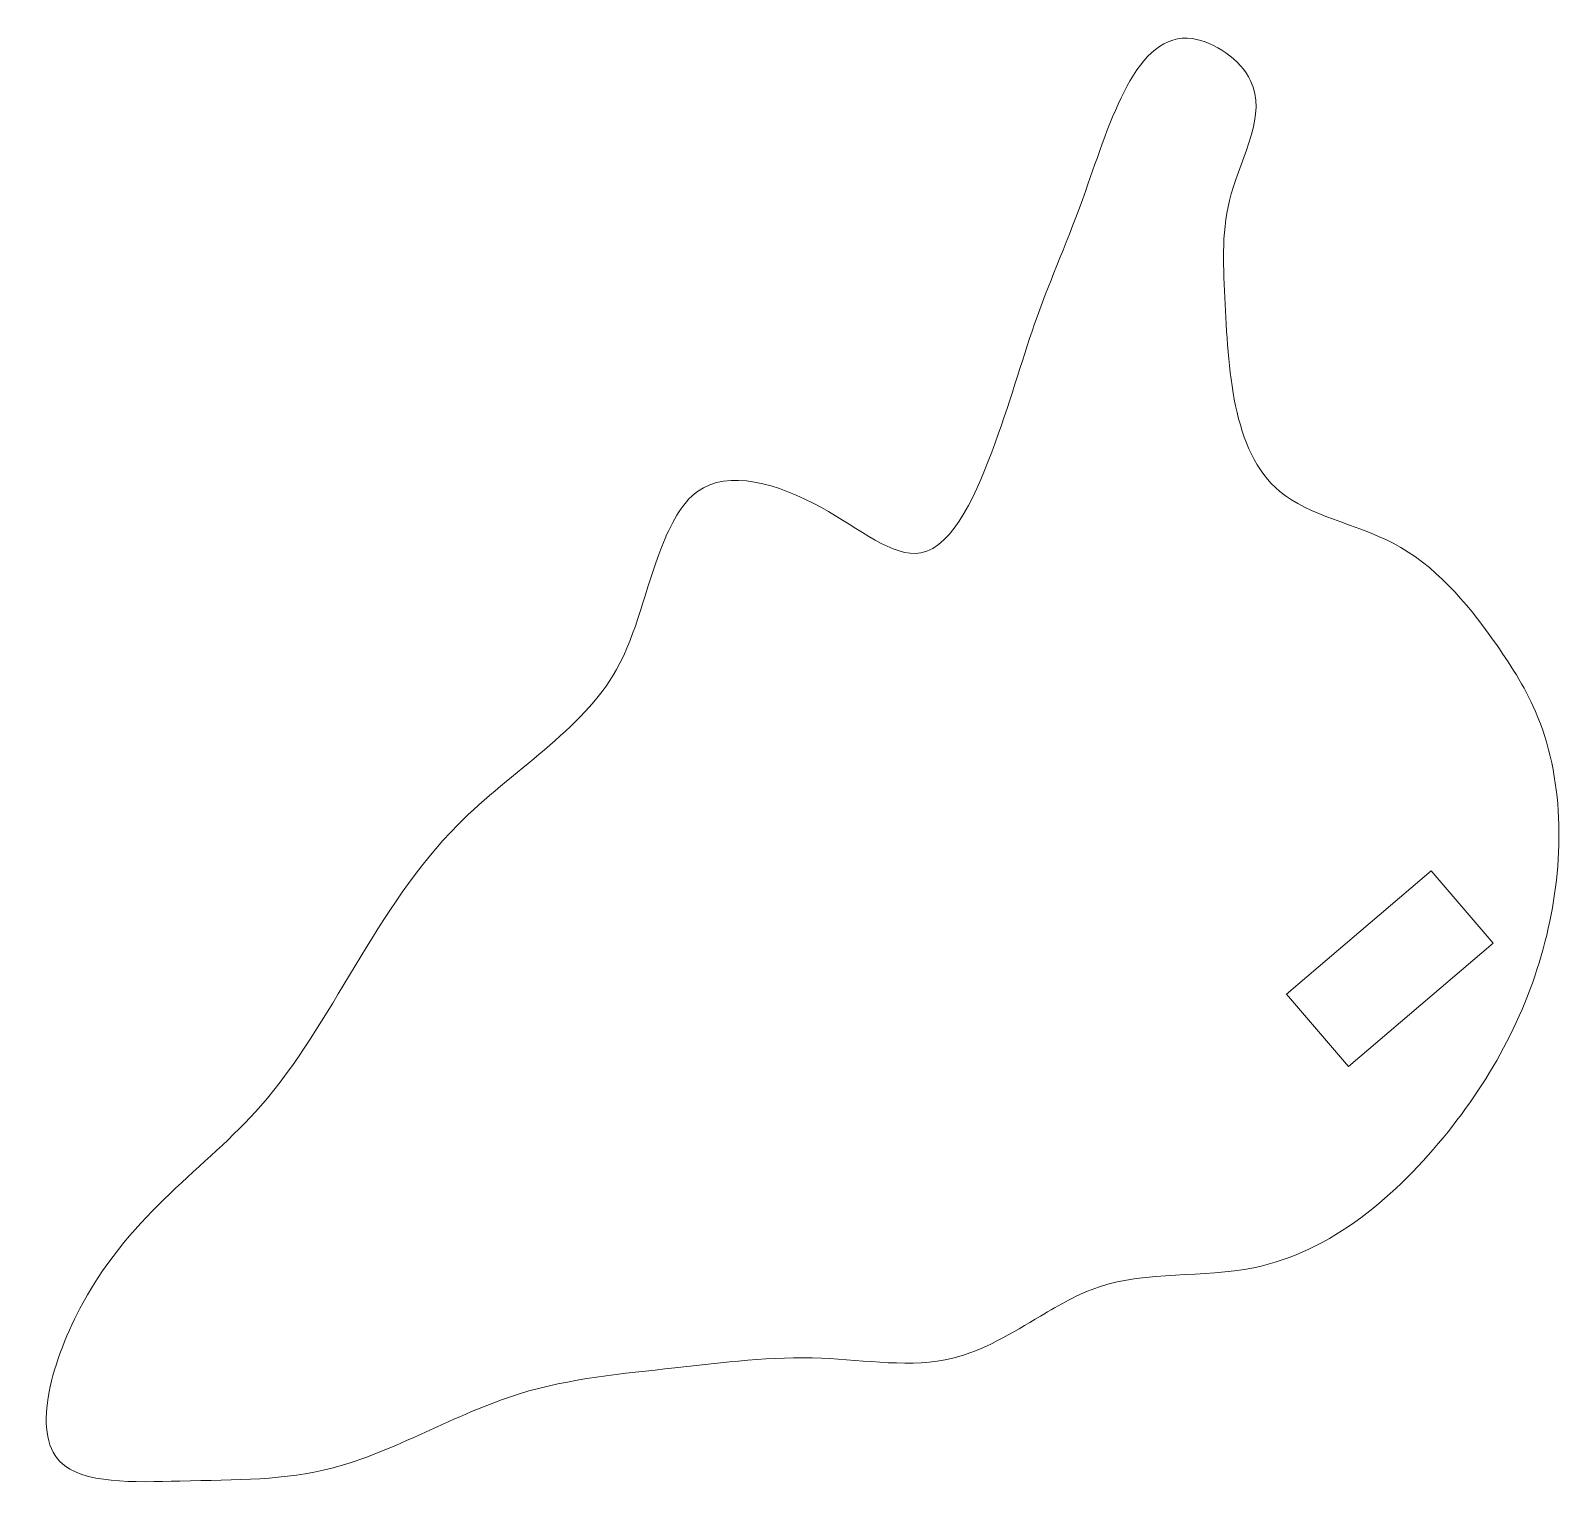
# Model space of a CAD drawing. Header units: inches. Extents: x -0.88 to 1.13, y 1.74 to 3.65.
import ezdxf

# ---------------------------------------------------------------- set-up
doc = ezdxf.new("R2010")
doc.units = ezdxf.units.IN
doc.header["$MEASUREMENT"] = 0

msp = doc.modelspace()

# ---------------------------------------------------------------- linework, layer by layer
at = {"color": 7, "linetype": 'Continuous', "lineweight": 15}
for p, q in [((0.7651, 2.383), (0.9552, 2.5453)), ((1.0364, 2.4503), (0.9552, 2.5453)), ((0.8463, 2.2879), (1.0364, 2.4503)), ((0.8463, 2.2879), (0.7651, 2.383))]:
    msp.add_line(p, q, dxfattribs=at)
msp.add_open_spline([(-0.8462, 1.7687), (-0.8169, 1.7389), (-0.6633, 1.7455), (-0.468, 1.7433), (-0.2652, 1.8708), (-0.0426, 1.89), (0.1455, 1.9148), (0.3164, 1.8831), (0.4295, 1.9534), (0.5516, 2.0238), (0.7662, 1.9953), (0.9937, 2.1898), (1.1306, 2.4561), (1.1294, 2.7075), (1.0249, 2.8701), (0.9239, 2.9902), (0.6965, 3.028), (0.6858, 3.2631), (0.6772, 3.4366), (0.7598, 3.5734), (0.5808, 3.696), (0.5083, 3.4414), (0.434, 3.2762), (0.3907, 3.1184), (0.3025, 2.9103), (0.1533, 3.0383), (-0.0026, 3.0828), (-0.073, 2.9431), (-0.1057, 2.7608), (-0.3963, 2.595), (-0.532, 2.2254), (-0.8082, 2.064), (-0.8849, 1.808), (-0.8462, 1.7687)], degree=3, knots=[0, 0, 0, 0, 0.025479, 0.057543, 0.099956, 0.133034, 0.163896, 0.19156, 0.21193, 0.22561, 0.258492, 0.308276, 0.356004, 0.401629, 0.418999, 0.448323, 0.474483, 0.516873, 0.538668, 0.562806, 0.577899, 0.616936, 0.64534, 0.673284, 0.701187, 0.724121, 0.750378, 0.764142, 0.79167, 0.838296, 0.910523, 0.966354, 1, 1, 1, 1], dxfattribs=at)

doc.saveas('drawing.dxf')
